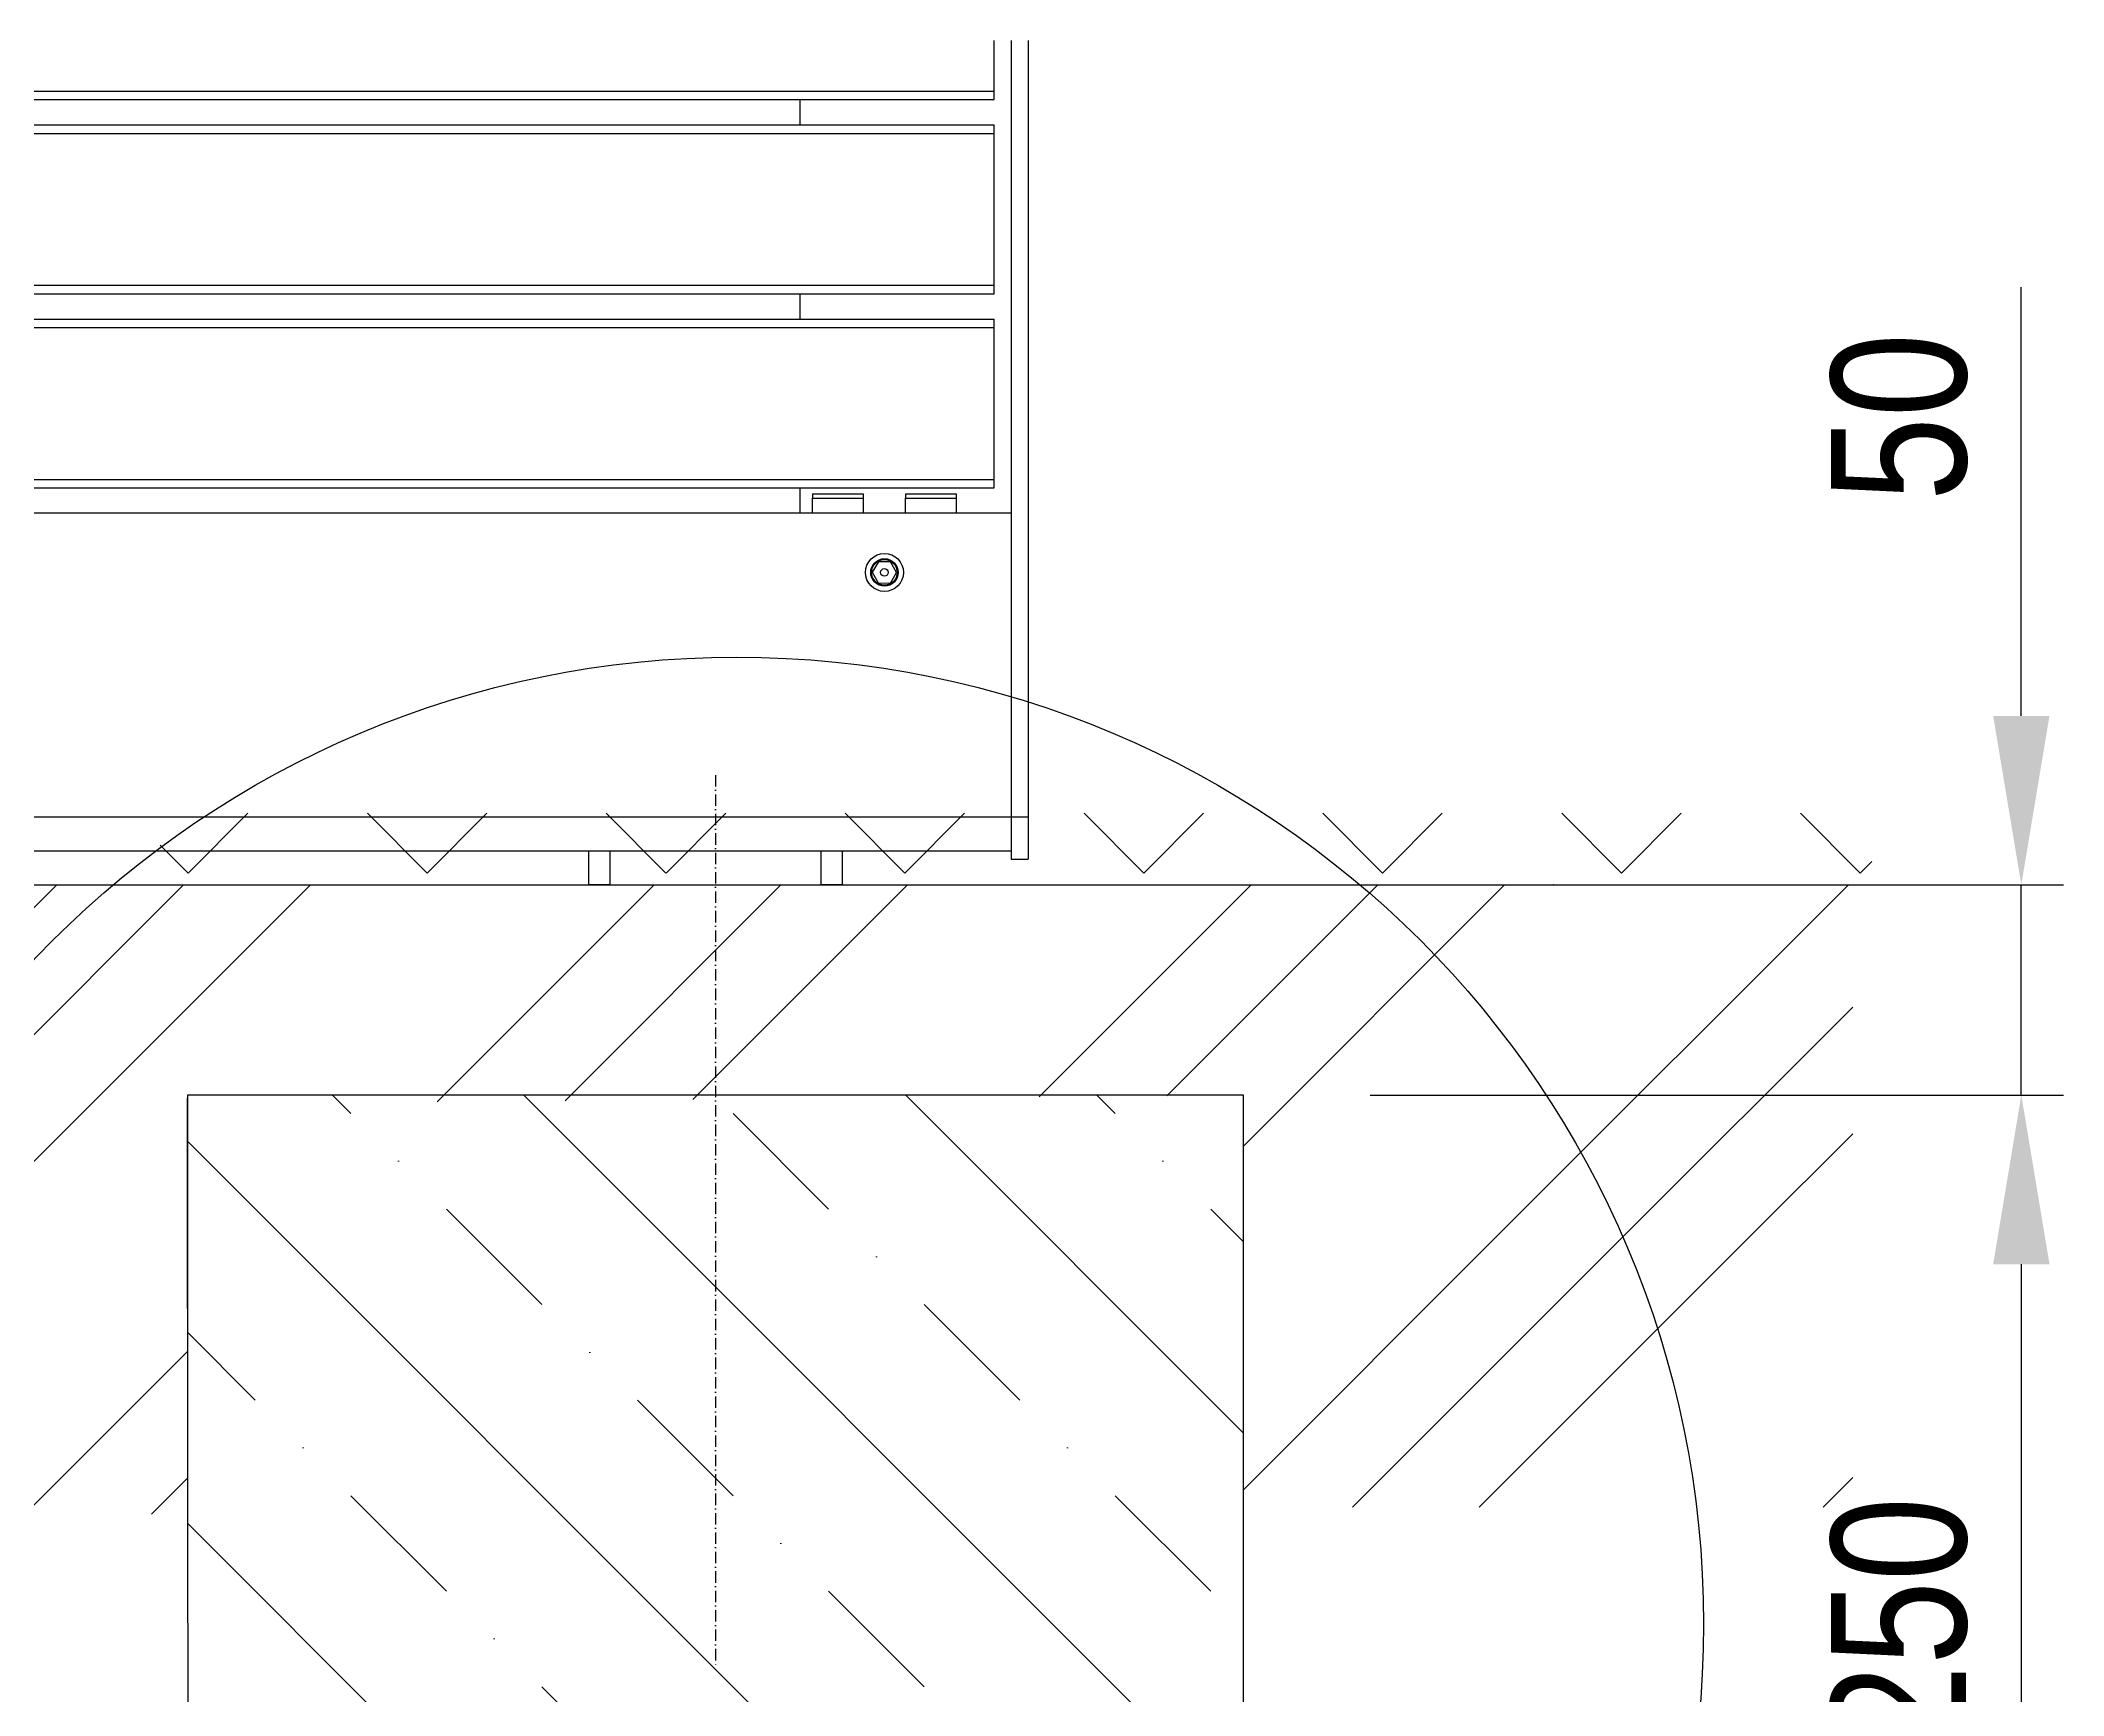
# Model space of a CAD drawing. Header units: millimetres. Extents: x 11004 to 16944, y 3085 to 7285.
# Drawn here: x 14341.5 to 14820.7, y 5418.4 to 5810.4 of the extents above; entities that cross this region are included whole.
import ezdxf

# ---------------------------------------------------------------- set-up
doc = ezdxf.new("R2010")
doc.units = ezdxf.units.MM
doc.header["$LTSCALE"] = 0.3
doc.linetypes.add('DashDot', pattern=[15, 9, -3, 0, -3])
doc.layers.add('SRAFY', color=251, linetype='Continuous', lineweight=13)
doc.styles.add('SEACAD_Arial', font='arial.ttf', dxfattribs={"width": 0.8})
doc.dimstyles.new('ISO-25', dxfattribs={"dimtxt": 1.6, "dimasz": 2, "dimexe": 0.5, "dimexo": 1.5, "dimtad": 1, "dimdec": 0, "dimtxsty": 'SEACAD_Arial', "dimcen": 2, "dimadec": 0, "dimazin": 0, "dimtfac": 1, "dimtdec": 0, "dimtmove": 0, "dimatfit": 3, "dimfxl": 1, "dimarcsym": 0})

# ---------------------------------------------------------------- blocks, each defined once
blk = doc.blocks.new('*D165')
at = {"color": 0, "lineweight": -2, "transparency": 16777216}
for p, q in [((14705.45, 5560.61), (14820.65, 5560.61)), ((14810.65, 5520.61), (14810.65, 5350.62)), ((14656.41, 5310.62), (14820.65, 5310.62))]:
    blk.add_line(p, q, dxfattribs=at)
at = {"color": 0, "transparency": 16777216}
for points in [[(14803.99, 5520.61), (14817.32, 5520.61), (14810.65, 5560.61)], [(14803.99, 5350.62), (14817.32, 5350.62), (14810.65, 5310.62)]]:
    blk.add_solid(points, dxfattribs=at)
at = {"layer": 'Defpoints', "color": 0, "transparency": 16777216}
for p in [(14675.45, 5560.61), (14626.41, 5310.62), (14810.65, 5310.62)]:
    blk.add_point(p, dxfattribs=at)
at = {"color": 0, "transparency": 16777216, "insert": (14781.81, 5435.62), "char_height": 32, "attachment_point": 5, "rotation": 90, "style": 'SEACAD_Arial'}
blk.add_mtext('250', dxfattribs=at)
blk = doc.blocks.new('*D170')
at = {"color": 0, "lineweight": -2, "transparency": 16777216}
for p, q in [((14810.65, 5650.45), (14810.65, 5752.03)), ((14729.9, 5610.45), (14820.65, 5610.45)), ((14810.65, 5560.61), (14810.65, 5610.45)), ((14656.43, 5560.61), (14820.65, 5560.61)), ((14810.65, 5520.61), (14810.65, 5480.61))]:
    blk.add_line(p, q, dxfattribs=at)
at = {"color": 0, "transparency": 16777216}
for points in [[(14803.99, 5650.45), (14817.32, 5650.45), (14810.65, 5610.45)], [(14803.99, 5520.61), (14817.32, 5520.61), (14810.65, 5560.61)]]:
    blk.add_solid(points, dxfattribs=at)
at = {"layer": 'Defpoints', "color": 0, "transparency": 16777216}
for p in [(14699.9, 5610.45), (14810.65, 5610.45), (14626.43, 5560.61)]:
    blk.add_point(p, dxfattribs=at)
at = {"color": 0, "transparency": 16777216, "insert": (14781.81, 5721.24), "char_height": 32, "attachment_point": 5, "rotation": 90, "style": 'SEACAD_Arial'}
blk.add_mtext('50', dxfattribs=at)

msp = doc.modelspace()

# ---------------------------------------------------------------- hatches: boundary and pattern name
at = {"layer": 'SRAFY'}
h = msp.add_hatch(dxfattribs=at)
h.set_pattern_fill('TERACO', color=256, scale=20)
h.set_pattern_definition([(45, (6909.467, 295.79), (-28.28427, 28.28427), [20, -20]), (135, (6966.035, 295.79), (-28.28427, -28.28427), [20, -20])])
h.paths.add_polyline_path([(14369.91, 5610.45), (14369.91, 5633.48), (14775.28, 5633.48), (14775.28, 5610.46)])
h = msp.add_hatch(dxfattribs=at)
h.set_pattern_fill('GOST_GROUND', color=256, scale=10)
h.set_pattern_definition([(45, (6909.47, 295.79), (141.4214, -9e-15), [200]), (45, (6939.47, 295.79), (141.4214, -9e-15), [200]), (45, (6969.47, 295.79), (141.4214, -9e-15), [200])])
h.paths.add_polyline_path([(14376.39, 5461.49), (14014.91, 5456.61), (14014.91, 5610.45), (14770.78, 5610.44), (14770.78, 5463.03), (14626.43, 5463.03), (14626.43, 5560.61), (14376.39, 5558.63)])
h = msp.add_hatch(dxfattribs=at)
h.set_pattern_fill('BETON-PROSTY', color=256, scale=0.8, angle=90)
h.set_pattern_definition([(135, (5658.19, 781.864), (-45.25483, -45.25483), []), (135, (5658.19, 827.12), (-67.88225, -22.6274), [32, -16, 0, -16])])
h.paths.add_polyline_path([(14626.39, 5560.61), (14376.4, 5560.61), (14376.41, 5310.63), (14626.42, 5310.62)])

# ---------------------------------------------------------------- linework, layer by layer
for p, q in [((14567.41, 5798.45), (14567.41, 5810.45)), ((14571.41, 5810.45), (14571.41, 5626.56)), ((14575.41, 5810.45), (14575.41, 5626.56)), ((13383.41, 5798.45), (14567.41, 5798.45)), ((14567.41, 5796.45), (14567.41, 5798.45)), ((13383.41, 5796.45), (14567.41, 5796.45)), ((14521.41, 5796.45), (14521.41, 5790.45)), ((13383.41, 5790.45), (14567.41, 5790.45)), ((13383.41, 5788.45), (14567.41, 5788.45)), ((14567.41, 5788.45), (14567.41, 5790.45)), ((14567.41, 5752.45), (14567.41, 5788.45)), ((13383.41, 5752.45), (14567.41, 5752.45)), ((13383.41, 5750.45), (14567.41, 5750.45)), ((14521.41, 5750.45), (14521.41, 5744.45)), ((14567.41, 5750.45), (14567.41, 5752.45)), ((13383.41, 5744.45), (14567.41, 5744.45)), ((13383.41, 5742.45), (14567.41, 5742.45)), ((14567.41, 5742.45), (14567.41, 5744.45)), ((14567.41, 5706.45), (14567.41, 5742.45)), ((13383.41, 5706.45), (14567.41, 5706.45)), ((14567.41, 5704.45), (14567.41, 5706.45)), ((13383.41, 5704.45), (14567.41, 5704.45)), ((14521.41, 5704.45), (14521.41, 5698.45)), ((14524.41, 5703.05), (14536.41, 5703.05)), ((14524.41, 5703.05), (14524.41, 5702.05)), ((14524.41, 5702.05), (14536.41, 5702.05)), ((14524.41, 5698.45), (14524.41, 5702.05)), ((14536.41, 5703.05), (14536.41, 5702.05)), ((14536.41, 5702.05), (14536.41, 5698.45)), ((14546.41, 5703.05), (14558.41, 5703.05)), ((14546.41, 5703.05), (14546.41, 5702.05)), ((14546.41, 5702.05), (14558.41, 5702.05)), ((14546.41, 5698.45), (14546.41, 5702.05)), ((14558.41, 5703.05), (14558.41, 5702.05)), ((14558.41, 5702.05), (14558.41, 5698.45)), ((14571.41, 5698.45), (13379.41, 5698.45)), ((14539.99, 5686.96), (14538.52, 5684.48)), ((14538.52, 5684.48), (14539.94, 5681.97)), ((14542.88, 5686.93), (14540, 5686.96)), ((14542.82, 5681.93), (14544.29, 5684.41)), ((14544.29, 5684.41), (14542.88, 5686.93)), ((14539.94, 5681.97), (14542.82, 5681.93)), ((14571.41, 5626.45), (13379.41, 5626.45)), ((14571.41, 5626.56), (14571.41, 5616.56)), ((14571.41, 5626.56), (14575.41, 5626.56)), ((14575.41, 5626.56), (14575.41, 5616.56)), ((14571.41, 5618.45), (13379.41, 5618.45)), ((14471.41, 5610.45), (14471.41, 5618.45)), ((14476.41, 5618.45), (14476.41, 5610.45)), ((14526.41, 5610.45), (14526.41, 5618.45)), ((14531.41, 5618.45), (14531.41, 5610.45)), ((14571.41, 5616.56), (14575.41, 5616.56)), ((14014.91, 5610.45), (14775.28, 5610.45)), ((14476.41, 5610.45), (14471.41, 5610.45)), ((14476.41, 5610.45), (14526.41, 5610.45)), ((14531.41, 5610.45), (14526.41, 5610.45)), ((14376.39, 5510.1), (14376.39, 5559.93))]:
    msp.add_line(p, q)
at = {"linetype": 'DashDot', "lineweight": 30}
msp.add_line((14501.41, 5636.47), (14501.41, 5425.81), dxfattribs=at)
at = {"flags": 128}
for points in [[(14538.52, 5684.48), (14538.52, 5684.48), (14538.52, 5684.48), (14538.52, 5684.48), (14538.52, 5684.48), (14538.52, 5684.48), (14538.52, 5684.48), (14538.52, 5684.48), (14538.52, 5684.48)], [(14540, 5686.96), (14540, 5686.96), (14540, 5686.96), (14540, 5686.96), (14540, 5686.96), (14540, 5686.96), (14539.99, 5686.96), (14539.99, 5686.96), (14539.99, 5686.96)], [(14542.88, 5686.93), (14542.88, 5686.93), (14542.88, 5686.93), (14542.88, 5686.93), (14542.88, 5686.93), (14542.88, 5686.93), (14542.88, 5686.93), (14542.88, 5686.93), (14542.88, 5686.93)], [(14544.29, 5684.41), (14544.29, 5684.41), (14544.29, 5684.41), (14544.29, 5684.41), (14544.29, 5684.41), (14544.29, 5684.41), (14544.29, 5684.41), (14544.29, 5684.41), (14544.29, 5684.41)], [(14539.94, 5681.97), (14539.94, 5681.97), (14539.94, 5681.97), (14539.94, 5681.97), (14539.94, 5681.97), (14539.94, 5681.97), (14539.94, 5681.97), (14539.94, 5681.97), (14539.94, 5681.97)], [(14542.82, 5681.93), (14542.82, 5681.93), (14542.82, 5681.93), (14542.82, 5681.93), (14542.82, 5681.93), (14542.82, 5681.93), (14542.82, 5681.93), (14542.82, 5681.93), (14542.82, 5681.93)]]:
    msp.add_lwpolyline(points, dxfattribs=at)
msp.add_lwpolyline([(14376.41, 5310.62), (14626.43, 5310.62), (14626.43, 5560.61), (14376.39, 5560.61)], close=True)
for centre, radius in [((14541.41, 5684.45), 4.5), ((14541.41, 5684.45), 3.25), ((14541.41, 5684.45), 3.1), ((14541.41, 5684.45), 3.03), ((14541.41, 5684.45), 0.894), ((14506.39, 5435.38), 229.01)]:
    msp.add_circle(centre, radius)
at = {"color": 7, "linetype": 'Continuous'}
msp.add_circle((14699.91, 5610.45), 0.01, dxfattribs=at)
msp.add_circle((14699.91, 5610.45), 0.01, dxfattribs=at)

# ---------------------------------------------------------------- dimensions: what is measured, and where the dimension line sits
dim = msp.add_linear_dim(base=(14810.65, 5610.45), p1=(14626.43, 5560.61), p2=(14699.9, 5610.45), angle=90, dimstyle='ISO-25')
dim.commit()
dim.dimension.update_dxf_attribs({"geometry": '*D170', "text_midpoint": (14781.81, 5721.24)})
dim = msp.add_linear_dim(base=(14810.65, 5310.62), p1=(14675.45, 5560.61), p2=(14626.41, 5310.62), angle=90, dimstyle='ISO-25', override={"dimscale": 0})
dim.commit()
dim.dimension.update_dxf_attribs({"geometry": '*D165', "text_midpoint": (14781.81, 5435.62)})

doc.saveas('drawing.dxf')
